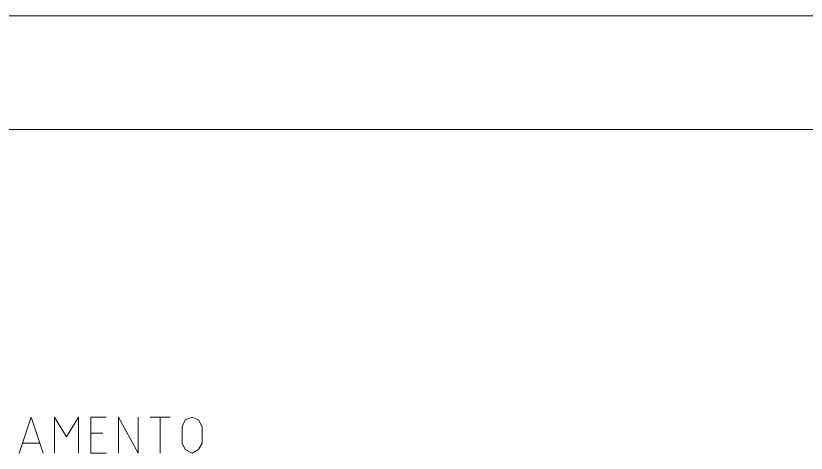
# Model space of a CAD drawing. Header units: millimetres. Extents: x 379 to 563, y 812 to 870.
# Drawn here: x 452.51 to 466.45, y 861.79 to 869.51 of the extents above; entities that cross this region are included whole.
import ezdxf

# ---------------------------------------------------------------- set-up
doc = ezdxf.new("R2010")
doc.units = ezdxf.units.MM

msp = doc.modelspace()

# ---------------------------------------------------------------- linework, layer by layer
at = {"color": 7, "lineweight": 0}
for points in [[(545.109, 869.507), (395.061, 869.507)], [(544.846, 867.503), (400.234, 867.503)], [(452.563, 861.792), (452.776, 862.43), (452.989, 861.792)], [(453.189, 861.792), (453.189, 862.43), (453.402, 862.08), (453.615, 862.43), (453.615, 861.792)], [(454.103, 861.792), (453.828, 861.792), (453.828, 862.43), (454.103, 862.43)], [(454.316, 861.792), (454.316, 862.43), (454.667, 861.792), (454.667, 862.43)], [(454.88, 862.43), (455.231, 862.43)], [(455.055, 861.792), (455.055, 862.43)], [(455.794, 862.255), (455.731, 862.38), (455.619, 862.43), (455.494, 862.38), (455.443, 862.255)], [(455.443, 861.967), (455.443, 862.255)], [(455.794, 862.255), (455.794, 861.967)], [(454.041, 862.142), (453.828, 862.142)], [(452.926, 861.967), (452.625, 861.967)], [(455.443, 861.967), (455.494, 861.854), (455.619, 861.792), (455.731, 861.854), (455.794, 861.967)]]:
    msp.add_lwpolyline(points, dxfattribs=at)

doc.saveas('drawing.dxf')
